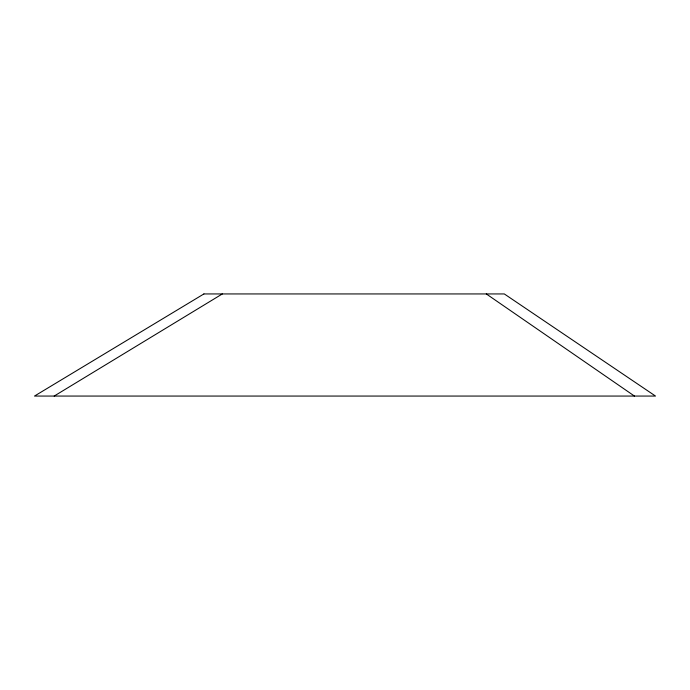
<?xml version="1.0" encoding="UTF-8"?>
<svg xmlns="http://www.w3.org/2000/svg" width="690" height="690" viewBox="0 0 690 690"><rect width="100%" height="100%" fill="white"/><g stroke="black" fill="none" stroke-linecap="round" stroke-linejoin="round"><path stroke-width="1.03" d="M54.182 396.06L222.327 293.94M486.312 293.94L634.446 396.06M203.904 293.94L34.5 396.06L655.5 396.06L504.304 293.94L203.904 293.94"/></g></svg>
